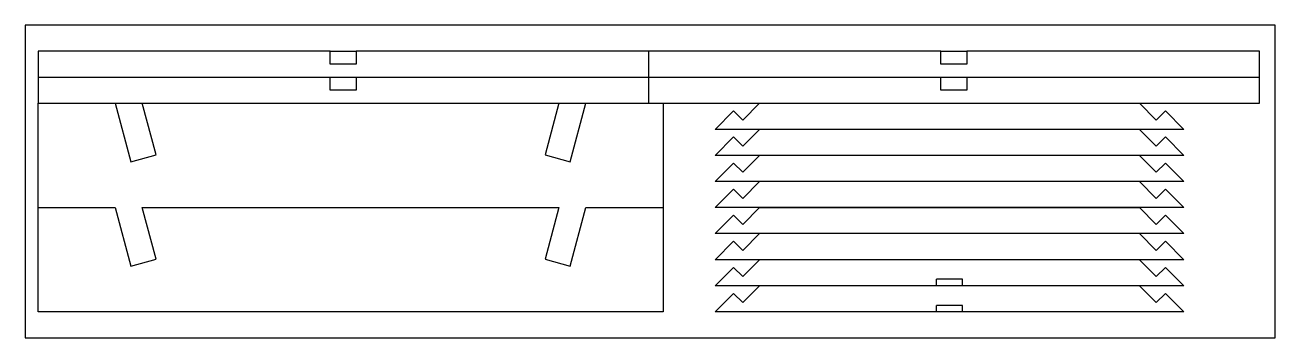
# Model space of a CAD drawing. Header units: inches. Extents: x 0 to 24, y 0 to 6.
import ezdxf

# ---------------------------------------------------------------- set-up
doc = ezdxf.new("R2010")
doc.units = ezdxf.units.IN
doc.header["$MEASUREMENT"] = 0
doc.layers.add('laser', color=7, linetype='Continuous', true_color=0x000000)

msp = doc.modelspace()

# ---------------------------------------------------------------- linework, layer by layer
at = {"layer": 'laser'}
for p, q in [((0.25, 5.5), (0.25, 5)), ((5.86, 5.5), (0.25, 5.5)), ((5.86, 5.5), (6.36, 5.5)), ((5.86, 5.25), (5.86, 5.5)), ((11.975, 5.5), (6.36, 5.5)), ((6.36, 5.5), (6.36, 5.25)), ((17.585, 5.5), (11.975, 5.5)), ((11.975, 5), (11.975, 5.5)), ((17.585, 5.25), (17.585, 5.5)), ((17.585, 5.5), (18.085, 5.5)), ((18.085, 5.5), (18.085, 5.25)), ((23.7, 5.5), (18.085, 5.5)), ((23.7, 5), (23.7, 5.5)), ((6.36, 5.25), (5.86, 5.25)), ((18.085, 5.25), (17.585, 5.25)), ((0.25, 5), (0.25, 4.5)), ((0.25, 5), (11.975, 5)), ((5.86, 4.75), (5.86, 5)), ((6.36, 5), (6.36, 4.75)), ((11.975, 5), (23.7, 5)), ((11.975, 4.5), (11.975, 5)), ((17.585, 4.75), (17.585, 5)), ((18.085, 5), (18.085, 4.75)), ((23.7, 4.5), (23.7, 5)), ((6.36, 4.75), (5.86, 4.75)), ((18.085, 4.75), (17.585, 4.75)), ((0.25, 2.5), (0.25, 4.5)), ((0.25, 4.5), (11.975, 4.5)), ((1.732, 4.5), (2.033, 3.379)), ((2.516, 3.509), (2.25, 4.5)), ((10.25, 4.5), (9.984, 3.509)), ((10.467, 3.379), (10.768, 4.5)), ((11.975, 4.5), (12.25, 4.5)), ((12.25, 4.5), (13.104, 4.5)), ((12.25, 4.5), (12.25, 2.5)), ((13.104, 4.5), (20.396, 4.5)), ((13.25, 4), (13.604, 4.354)), ((13.604, 4.354), (13.78, 4.177)), ((13.78, 4.177), (14.104, 4.5)), ((20.396, 4.5), (23.7, 4.5)), ((21.396, 4.5), (21.72, 4.177)), ((21.72, 4.177), (21.896, 4.354)), ((21.896, 4.354), (22.25, 4)), ((22.25, 4), (13.25, 4)), ((13.25, 3.5), (13.604, 3.854)), ((13.604, 3.854), (13.78, 3.677)), ((13.78, 3.677), (14.104, 4)), ((21.396, 4), (21.72, 3.677)), ((21.72, 3.677), (21.896, 3.854)), ((21.896, 3.854), (22.25, 3.5)), ((2.033, 3.379), (2.516, 3.509)), ((9.984, 3.509), (10.467, 3.379)), ((22.25, 3.5), (13.25, 3.5)), ((13.78, 3.177), (14.104, 3.5)), ((21.396, 3.5), (21.72, 3.177)), ((13.25, 3), (13.604, 3.354)), ((13.604, 3.354), (13.78, 3.177)), ((21.72, 3.177), (21.896, 3.354)), ((21.896, 3.354), (22.25, 3)), ((22.25, 3), (13.25, 3)), ((13.78, 2.677), (14.104, 3)), ((21.396, 3), (21.72, 2.677)), ((13.25, 2.5), (13.604, 2.854)), ((13.604, 2.854), (13.78, 2.677)), ((21.72, 2.677), (21.896, 2.854)), ((21.896, 2.854), (22.25, 2.5)), ((0.25, 2.5), (1.732, 2.5)), ((0.25, 0.5), (0.25, 2.5)), ((1.732, 2.5), (2.033, 1.379)), ((2.516, 1.509), (2.25, 2.5)), ((2.25, 2.5), (10.25, 2.5)), ((10.25, 2.5), (9.984, 1.509)), ((10.467, 1.379), (10.768, 2.5)), ((10.768, 2.5), (12.25, 2.5)), ((12.25, 2.5), (12.25, 0.5)), ((22.25, 2.5), (13.25, 2.5)), ((13.78, 2.177), (14.104, 2.5)), ((14.104, 2.5), (21.396, 2.5)), ((21.396, 2.5), (21.72, 2.177)), ((13.25, 2), (13.604, 2.354)), ((13.604, 2.354), (13.78, 2.177)), ((21.72, 2.177), (21.896, 2.354)), ((21.896, 2.354), (22.25, 2)), ((22.25, 2), (13.25, 2)), ((13.78, 1.677), (14.104, 2)), ((21.396, 2), (21.72, 1.677)), ((13.25, 1.5), (13.604, 1.854)), ((13.604, 1.854), (13.78, 1.677)), ((21.72, 1.677), (21.896, 1.854)), ((21.896, 1.854), (22.25, 1.5)), ((2.033, 1.379), (2.516, 1.509)), ((9.984, 1.509), (10.467, 1.379)), ((22.25, 1.5), (13.25, 1.5)), ((13.78, 1.177), (14.104, 1.5)), ((21.396, 1.5), (21.72, 1.177)), ((13.25, 1), (13.604, 1.354)), ((13.604, 1.354), (13.78, 1.177)), ((21.72, 1.177), (21.896, 1.354)), ((21.896, 1.354), (22.25, 1)), ((22.25, 1), (13.25, 1)), ((13.78, 0.677), (14.104, 1)), ((18, 1.125), (17.5, 1.125)), ((17.5, 1), (17.5, 1.125)), ((18, 1), (18, 1.125)), ((21.396, 1), (21.72, 0.677)), ((13.25, 0.5), (13.604, 0.854)), ((13.604, 0.854), (13.78, 0.677)), ((21.72, 0.677), (21.896, 0.854)), ((21.896, 0.854), (22.25, 0.5)), ((12.25, 0.5), (0.25, 0.5)), ((22.25, 0.5), (13.25, 0.5)), ((18, 0.625), (17.5, 0.625)), ((17.5, 0.5), (17.5, 0.625)), ((18, 0.5), (18, 0.625))]:
    msp.add_line(p, q, dxfattribs=at)
msp.add_lwpolyline([(0, 0), (24, 0), (24, 6), (0, 6)], close=True, dxfattribs=at)

doc.saveas('drawing.dxf')
